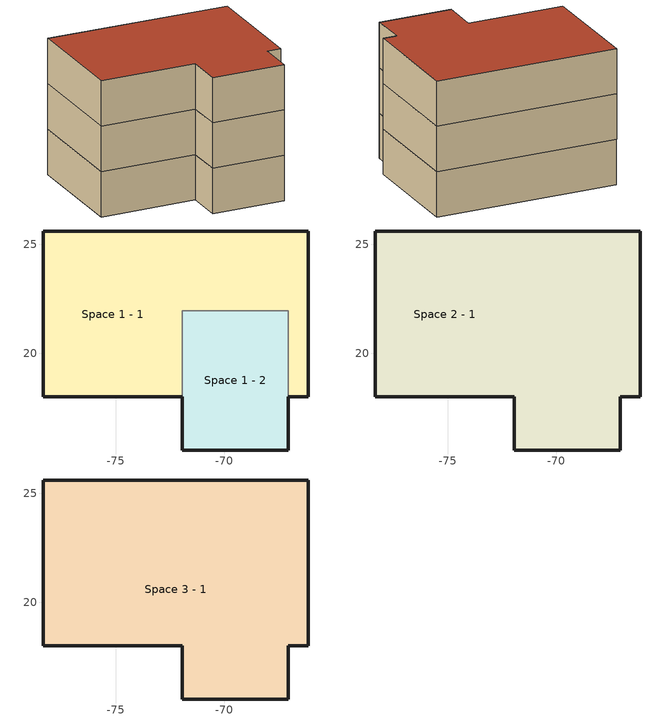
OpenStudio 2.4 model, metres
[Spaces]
Space 1 - 1
 floor ground: -71.93,17.98 -78.33,17.98 -78.33,25.6 -66.14,25.6 -66.14,17.98 -67.06,17.98 -67.06,21.95 -71.93,21.95 z0
 wall outside: -67.06,17.98 -66.14,17.98 -66.14,25.6 -78.33,25.6 -78.33,17.98 -71.93,17.98 z0:3
 wall to Space 1 - 2: -71.93,17.98 -71.93,21.95 -67.06,21.95 -67.06,17.98 z0:3
Space 1 - 2
 floor ground: -67.06,17.98 -67.06,15.54 -71.93,15.54 -71.93,17.98 -71.93,21.95 -67.06,21.95 z0
 wall outside: -71.93,17.98 -71.93,15.54 -67.06,15.54 -67.06,17.98 z0:3
 roof outside: -67.06,21.95 -71.93,21.95 -71.93,17.98 -71.93,15.54 -67.06,15.54 -67.06,17.98 z3
Space 2 - 1
 floor to Space 1 - 1: -66.14,25.6 -66.14,17.98 -67.06,17.98 -67.06,21.95 -71.93,21.95 -71.93,17.98 -78.33,17.98 -78.33,25.6 z3
 floor ground: -67.06,21.95 -67.06,15.54 -71.93,15.54 -71.93,17.98 -71.93,21.95 z3; -66.14,25.62 -66.14,25.6 -78.33,25.6 -78.33,25.62 z3
 wall outside: -71.93,15.54 -67.06,15.54 -67.06,17.98 -66.14,17.98 -66.14,25.62 -78.33,25.62 -78.33,17.98 -71.93,17.98 -71.93,15.54 z3:6
Space 3 - 1
 floor to Space 2 - 1: -66.14,25.62 -66.14,17.98 -67.06,17.98 -67.06,15.54 -71.93,15.54 -71.93,17.98 -78.33,17.98 -78.33,25.62 z6
 wall outside: -78.33,25.62 -78.33,17.98 -71.93,17.98 -71.93,15.54 -67.06,15.54 -67.06,17.98 -66.14,17.98 -66.14,25.62 -78.33,25.62 z6:9
 roof outside: -78.33,25.62 -78.33,17.98 -71.93,17.98 -71.93,15.54 -67.06,15.54 -67.06,17.98 -66.14,17.98 -66.14,25.62 z9
[Building]
Building 1: Standards Number of Above Ground Stories=2; Standards Building Type=singlefamilydetached
[Space] Building Unit=Building Unit 1
Name | Space Type | Building Story | Thermal Zone
Space 1 - 1 | living | Story 1 | Thermal Zone 1
Space 3 - 1 | unfinished attic | Story 3 | Thermal Zone 3
Space 1 - 2 | garage | Story 1 | Thermal Zone 2
Space 2 - 1 | living | Story 2 | Thermal Zone 1
[ThermalZone] Use Ideal Air Loads=No
Thermal Zone 1; Thermal Zone 3; Thermal Zone 2
[Sizing:Zone] Zone Cooling Design Supply Air Temperature Input Method=SupplyAirTemperature; Zone Cooling Design Supply Air Temperature {C}=14; Zone Cooling Design Supply Air Temperature Difference {deltaC}=11.11; Zone Heating Design Supply Air Temperature Input Method=SupplyAirTemperature; Zone Heating Design Supply Air Temperature {C}=40; Zone Heating Design Supply Air Temperature Difference {deltaC}=11.11; Zone Cooling Design Supply Air Humidity Ratio {kg-H2O/kg-air}=0.0085; Zone Heating Design Supply Air Humidity Ratio {kg-H2O/kg-air}=0.008; Cooling Design Air Flow Method=DesignDay; Heating Design Air Flow Method=DesignDay; Account for Dedicated Outdoor Air System=No; Dedicated Outdoor Air System Control Strategy=NeutralSupplyAir; Dedicated Outdoor Air Low Setpoint Temperature for Design {C}=autosize; Dedicated Outdoor Air High Setpoint Temperature for Design {C}=autosize
Thermal Zone 1; Thermal Zone 3; Thermal Zone 2
[SpaceType]
Name | Standards Space Type
living | living
unfinished attic | unfinished attic
garage | garage
[BuildingStory]
Story 1; Story 3; Story 2
[BuildingUnit]
Building Unit 1
